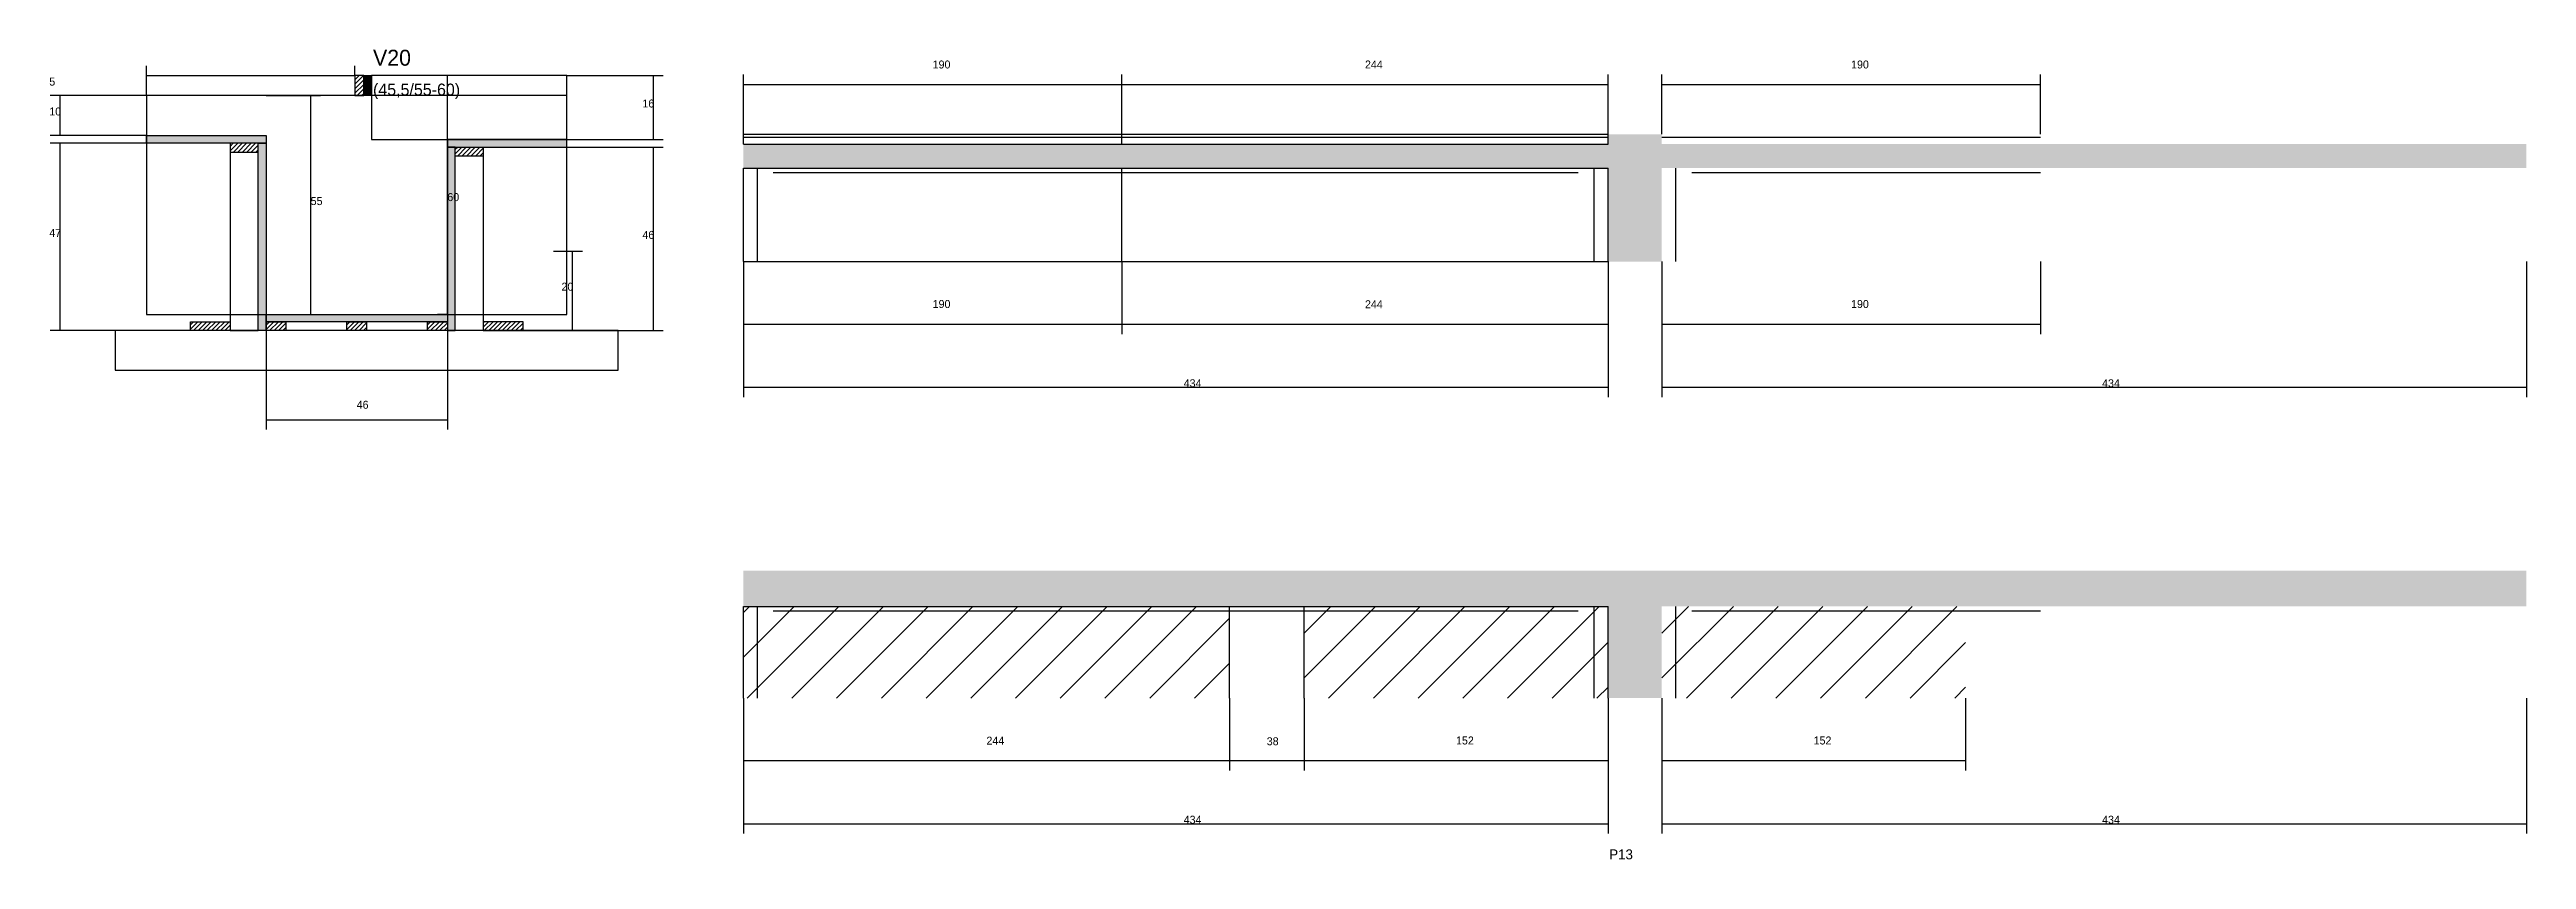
# Model space of a CAD drawing. Header units: metres. Extents: x -8184 to -5910, y 9392 to 9801.
# Drawn here: x -7153 to -5910, y 9392 to 9799 of the extents above; entities that cross this region are included whole.
import ezdxf

# ---------------------------------------------------------------- set-up
doc = ezdxf.new("R2010")
doc.units = ezdxf.units.M
for name, color, linetype in [('CONCRETO', 251, 'Continuous'), ('COTA', 241, 'Continuous'), ('Cota Seção (2x)', 4, 'Continuous'), ('Hachura', 253, 'Continuous'), ('Madeira', 126, 'Continuous'), ('NOMENCLATURA', 7, 'Continuous'), ('Painéis', 200, 'Continuous'), ('SARR_2.2x7', 40, 'Continuous'), ('SARR_EDITAR', 141, 'Continuous'), ('Texto Seção', 7, 'Continuous')]:
    doc.layers.add(name, color=color, linetype=linetype)

msp = doc.modelspace()

# ---------------------------------------------------------------- hatches: boundary and pattern name
at = {"layer": 'COTA'}
h = msp.add_hatch(dxfattribs=at)
h.set_pattern_fill('AR-CONC', scale=0.03)
h.paths.add_polyline_path([(-6371.2, 9692.6), (-6344.2, 9692.6), (-6344.2, 9692.6), (-6344.2, 9739.6), (-6344.2, 9739.6), (-5910.2, 9739.6), (-5910.2, 9739.6), (-5910.2, 9751.6), (-5910.2, 9751.6), (-6344.2, 9751.6), (-6344.2, 9751.6), (-6344.2, 9756.6), (-6344.2, 9756.6), (-6371.2, 9756.6), (-6371.2, 9756.6), (-6371.2, 9751.6), (-6371.2, 9751.6), (-6805.2, 9751.6), (-6805.2, 9751.6), (-6805.2, 9739.6), (-6805.2, 9739.6), (-6371.2, 9739.6), (-6371.2, 9739.6), (-6371.2, 9692.6)])
h = msp.add_hatch(dxfattribs=at)
h.set_pattern_fill('AR-CONC', scale=0.03)
h.paths.add_polyline_path([(-6371.2, 9473.4), (-6344.2, 9473.4), (-6344.2, 9519.4), (-5910.2, 9519.4), (-5910.2, 9537.4), (-6805.2, 9537.4), (-6805.2, 9519.4), (-6371.2, 9519.4)])
at = {"layer": 'Hachura'}
h = msp.add_hatch(dxfattribs=at)
h.set_pattern_fill('ANSI31', scale=0.5)
h.paths.add_polyline_path([(-6995.8, 9786), (-7000.2, 9786), (-7000.2, 9786), (-7000.2, 9776), (-7000.2, 9776), (-6995.8, 9776), (-6995.8, 9776), (-6995.8, 9786)])
h = msp.add_hatch(color=8, dxfattribs=at)
h.dxf.hatch_style = 1
h.paths.add_polyline_path([(-6995.8, 9786), (-6991.8, 9786), (-6991.8, 9786), (-6991.8, 9776), (-6991.8, 9776), (-6995.8, 9776), (-6995.8, 9776), (-6995.8, 9786)])
h = msp.add_hatch(color=8, dxfattribs=at)
h.dxf.hatch_style = 1
h.paths.add_polyline_path([(-7104.8, 9752), (-7104.8, 9756), (-7104.8, 9756), (-7044.8, 9756), (-7044.8, 9756), (-7044.8, 9752), (-7044.8, 9752), (-7104.8, 9752)])
h = msp.add_hatch(dxfattribs=at)
h.set_pattern_fill('ANSI31', scale=0.5)
h.paths.add_polyline_path([(-7062.8, 9752), (-7062.8, 9747.6), (-7062.8, 9747.6), (-7048.8, 9747.6), (-7048.8, 9747.6), (-7048.8, 9752), (-7048.8, 9752), (-7062.8, 9752)])
h = msp.add_hatch(color=8, dxfattribs=at)
h.dxf.hatch_style = 1
h.paths.add_polyline_path([(-7048.8, 9752), (-7044.8, 9752), (-7044.8, 9752), (-7044.8, 9658), (-7044.8, 9658), (-7048.8, 9658), (-7048.8, 9658), (-7048.8, 9752)])
h = msp.add_hatch(color=8, dxfattribs=at)
h.dxf.hatch_style = 1
h.paths.add_polyline_path([(-6893.8, 9750), (-6893.8, 9754), (-6893.8, 9754), (-6953.8, 9754), (-6953.8, 9754), (-6953.8, 9750), (-6953.8, 9750), (-6893.8, 9750)])
h = msp.add_hatch(color=8, dxfattribs=at)
h.dxf.hatch_style = 1
h.paths.add_polyline_path([(-6949.8, 9750), (-6953.8, 9750), (-6953.8, 9750), (-6953.8, 9658), (-6953.8, 9658), (-6949.8, 9658), (-6949.8, 9658), (-6949.8, 9750)])
h = msp.add_hatch(dxfattribs=at)
h.set_pattern_fill('ANSI31', scale=0.5)
h.paths.add_polyline_path([(-6935.8, 9750), (-6935.8, 9745.6), (-6935.8, 9745.6), (-6949.8, 9745.6), (-6949.8, 9745.6), (-6949.8, 9750), (-6949.8, 9750), (-6935.8, 9750)])
h = msp.add_hatch(dxfattribs=at)
h.set_pattern_fill('ANSI31', scale=0.5)
h.paths.add_polyline_path([(-7082.8, 9658), (-7082.8, 9662.4), (-7082.8, 9662.4), (-7062.8, 9662.4), (-7062.8, 9662.4), (-7062.8, 9658), (-7062.8, 9658), (-7082.8, 9658)])
h = msp.add_hatch(color=8, dxfattribs=at)
h.dxf.hatch_style = 1
h.paths.add_polyline_path([(-7044.8, 9662.4), (-7044.8, 9666), (-7044.8, 9666), (-6953.8, 9666), (-6953.8, 9666), (-6953.8, 9662.4), (-6953.8, 9662.4), (-7044.8, 9662.4)])
h = msp.add_hatch(dxfattribs=at)
h.set_pattern_fill('ANSI31', scale=0.5)
h.paths.add_polyline_path([(-7044.8, 9658), (-7044.8, 9662.4), (-7044.8, 9662.4), (-7034.8, 9662.4), (-7034.8, 9662.4), (-7034.8, 9658), (-7034.8, 9658), (-7044.8, 9658)])
h = msp.add_hatch(dxfattribs=at)
h.set_pattern_fill('ANSI31', scale=0.5)
h.paths.add_polyline_path([(-7004.3, 9658), (-7004.3, 9662.4), (-7004.3, 9662.4), (-6994.3, 9662.4), (-6994.3, 9662.4), (-6994.3, 9658), (-6994.3, 9658), (-7004.3, 9658)])
h = msp.add_hatch(dxfattribs=at)
h.set_pattern_fill('ANSI31', scale=0.5)
h.paths.add_polyline_path([(-6963.8, 9658), (-6963.8, 9662.4), (-6963.8, 9662.4), (-6953.8, 9662.4), (-6953.8, 9662.4), (-6953.8, 9658), (-6953.8, 9658), (-6963.8, 9658)])
h = msp.add_hatch(dxfattribs=at)
h.set_pattern_fill('ANSI31', scale=0.5)
h.paths.add_polyline_path([(-6915.8, 9658), (-6915.8, 9662.4), (-6915.8, 9662.4), (-6935.8, 9662.4), (-6935.8, 9662.4), (-6935.8, 9658), (-6935.8, 9658), (-6915.8, 9658)])
h = msp.add_hatch(dxfattribs=at)
h.set_pattern_fill('ANSI31', scale=5)
h.paths.add_polyline_path([(-6561.2, 9473.4), (-6561.2, 9519.4), (-6805.2, 9519.4), (-6805.2, 9473.4)])
h = msp.add_hatch(dxfattribs=at)
h.set_pattern_fill('ANSI31', scale=5)
h.paths.add_polyline_path([(-6371.2, 9473.4), (-6371.2, 9519.4), (-6523.7, 9519.4), (-6523.7, 9473.4)])
h = msp.add_hatch(dxfattribs=at)
h.set_pattern_fill('ANSI31', scale=5)
h.paths.add_polyline_path([(-6191.7, 9473.4), (-6191.7, 9519.4), (-6344.2, 9519.4), (-6344.2, 9473.4)])

# ---------------------------------------------------------------- linework, layer by layer
at = {"layer": 'CONCRETO'}
for points in [[(-6893.8, 9754), (-6893.8, 9786), (-6991.8, 9786)], [(-6991.1, 9776), (-7104.8, 9776), (-7104.8, 9756), (-7044.8, 9756), (-7044.8, 9666), (-6953.8, 9666), (-6953.8, 9754), (-6893.8, 9754)]]:
    msp.add_lwpolyline(points, dxfattribs=at)
for points in [[(-6991.8, 9754), (-6893.8, 9754), (-6893.8, 9786), (-6991.8, 9786)], [(-7104.8, 9666), (-6893.8, 9666), (-6893.8, 9776), (-7104.8, 9776)]]:
    msp.add_lwpolyline(points, close=True, dxfattribs=at)
at = {"layer": 'COTA'}
for p, q in [((-7104.8, 9776), (-7104.8, 9791)), ((-7104.8, 9786), (-7000.2, 9786)), ((-7000.2, 9786), (-7000.2, 9791)), ((-6893.8, 9786), (-6845.4, 9786)), ((-6850.4, 9754), (-6850.4, 9786)), ((-6805.2, 9756.6), (-6805.2, 9786.5)), ((-6615.2, 9756.6), (-6615.2, 9786.5)), ((-6615.2, 9756.6), (-6615.2, 9786.5)), ((-6371.2, 9756.6), (-6371.2, 9786.5)), ((-6344.2, 9756.6), (-6344.2, 9786.5)), ((-6154.2, 9756.6), (-6154.2, 9786.5)), ((-7104.8, 9776), (-7153.1, 9776)), ((-7148.1, 9756), (-7148.1, 9776)), ((-6805.2, 9781.5), (-6615.2, 9781.5)), ((-6615.2, 9781.5), (-6371.2, 9781.5)), ((-6344.2, 9781.5), (-6154.2, 9781.5)), ((-7104.8, 9756), (-7153.1, 9756)), ((-7104.8, 9752), (-7153.1, 9752)), ((-7148.1, 9658), (-7148.1, 9752)), ((-6893.8, 9754), (-6845.4, 9754)), ((-6893.8, 9750), (-6845.4, 9750)), ((-6850.4, 9658), (-6850.4, 9750)), ((-6900.5, 9697.9), (-6886, 9697.9)), ((-6891, 9658), (-6891, 9697.9)), ((-6805.2, 9692.6), (-6805.2, 9656.2)), ((-6805.2, 9692.6), (-6805.2, 9624.5)), ((-6615.2, 9692.6), (-6615.2, 9656.2)), ((-6615.2, 9692.6), (-6615.2, 9656.2)), ((-6371.2, 9692.6), (-6371.2, 9656.2)), ((-6371.2, 9692.6), (-6371.2, 9624.5)), ((-6344.2, 9692.6), (-6344.2, 9656.2)), ((-6344.2, 9692.6), (-6344.2, 9624.5)), ((-6154.2, 9692.6), (-6154.2, 9656.2)), ((-5910.2, 9692.6), (-5910.2, 9624.5)), ((-6805.2, 9661.2), (-6615.2, 9661.2)), ((-6615.2, 9661.2), (-6371.2, 9661.2)), ((-6344.2, 9661.2), (-6154.2, 9661.2)), ((-7082.8, 9658), (-7153.1, 9658)), ((-7044.8, 9658), (-7044.8, 9608.2)), ((-6953.8, 9658), (-6953.8, 9608.2)), ((-6915.8, 9658), (-6886, 9658)), ((-6915.8, 9658), (-6845.4, 9658)), ((-6805.2, 9629.5), (-6371.2, 9629.5)), ((-6344.2, 9629.5), (-5910.2, 9629.5)), ((-7044.8, 9613.2), (-6953.8, 9613.2)), ((-6805.2, 9473.4), (-6805.2, 9437)), ((-6805.2, 9473.4), (-6805.2, 9405.3)), ((-6561.2, 9473.4), (-6561.2, 9437)), ((-6561.2, 9473.4), (-6561.2, 9437)), ((-6523.7, 9473.4), (-6523.7, 9437)), ((-6523.7, 9473.4), (-6523.7, 9437)), ((-6371.2, 9473.4), (-6371.2, 9437)), ((-6371.2, 9473.4), (-6371.2, 9405.3)), ((-6344.2, 9473.4), (-6344.2, 9437)), ((-6344.2, 9473.4), (-6344.2, 9405.3)), ((-6191.7, 9473.4), (-6191.7, 9437)), ((-5910.2, 9473.4), (-5910.2, 9405.3)), ((-6805.2, 9442), (-6561.2, 9442)), ((-6561.2, 9442), (-6523.7, 9442)), ((-6523.7, 9442), (-6371.2, 9442)), ((-6344.2, 9442), (-6191.7, 9442)), ((-6805.2, 9410.3), (-6371.2, 9410.3)), ((-6344.2, 9410.3), (-5910.2, 9410.3))]:
    msp.add_line(p, q, dxfattribs=at)
at = {"layer": 'Cota Seção (2x)'}
for p, q in [((-6953.5, 9786), (-6958.8, 9786)), ((-6953.8, 9666), (-6953.8, 9786)), ((-7044.8, 9776), (-7017.4, 9776)), ((-7022.4, 9666), (-7022.4, 9776)), ((-7044.8, 9666), (-7017.4, 9666)), ((-6953.5, 9666), (-6958.8, 9666))]:
    msp.add_line(p, q, dxfattribs=at)
at = {"layer": 'Madeira'}
for points in [[(-6995.8, 9786), (-7000.2, 9786), (-7000.2, 9776), (-6995.8, 9776)], [(-7062.8, 9752), (-7062.8, 9747.6), (-7048.8, 9747.6), (-7048.8, 9752)], [(-7062.8, 9658), (-7048.8, 9658), (-7048.8, 9752), (-7062.8, 9752)], [(-6935.8, 9750), (-6935.8, 9745.6), (-6949.8, 9745.6), (-6949.8, 9750)], [(-6935.8, 9658), (-6949.8, 9658), (-6949.8, 9750), (-6935.8, 9750)], [(-7082.8, 9658), (-7082.8, 9662.4), (-7062.8, 9662.4), (-7062.8, 9658)], [(-7044.8, 9658), (-7044.8, 9662.4), (-7034.8, 9662.4), (-7034.8, 9658)], [(-7004.3, 9658), (-7004.3, 9662.4), (-6994.3, 9662.4), (-6994.3, 9658)], [(-6963.8, 9658), (-6963.8, 9662.4), (-6953.8, 9662.4), (-6953.8, 9658)], [(-6915.8, 9658), (-6915.8, 9662.4), (-6935.8, 9662.4), (-6935.8, 9658)], [(-7120.6, 9638), (-6868, 9638), (-6868, 9658), (-7120.6, 9658)]]:
    msp.add_lwpolyline(points, close=True, dxfattribs=at)
at = {"layer": 'Painéis'}
for p, q in [((-7104.8, 9756), (-7044.8, 9756)), ((-6953.8, 9754), (-6893.8, 9754)), ((-6805.2, 9756.6), (-6371.2, 9756.6)), ((-6805.2, 9751.6), (-6805.2, 9756.6)), ((-6805.2, 9751.6), (-6371.2, 9751.6)), ((-6615.2, 9751.6), (-6615.2, 9756.6)), ((-6371.2, 9751.6), (-6371.2, 9756.6)), ((-6805.2, 9739.6), (-6371.2, 9739.6)), ((-6805.2, 9692.6), (-6805.2, 9739.6)), ((-6615.2, 9692.6), (-6615.2, 9739.6)), ((-6371.2, 9692.6), (-6371.2, 9739.6)), ((-6805.2, 9692.6), (-6371.2, 9692.6)), ((-7044.8, 9666), (-6953.8, 9666)), ((-6805.2, 9519.4), (-6371.2, 9519.4)), ((-6805.2, 9473.4), (-6805.2, 9519.4)), ((-6561.2, 9473.4), (-6561.2, 9519.4)), ((-6523.7, 9473.4), (-6523.7, 9519.4)), ((-6371.2, 9473.4), (-6371.2, 9519.4))]:
    msp.add_line(p, q, dxfattribs=at)
for points in [[(-6995.8, 9786), (-6991.8, 9786), (-6991.8, 9776), (-6995.8, 9776)], [(-7104.8, 9752), (-7104.8, 9756), (-7044.8, 9756), (-7044.8, 9752)], [(-7048.8, 9752), (-7044.8, 9752), (-7044.8, 9658), (-7048.8, 9658)], [(-6893.8, 9750), (-6893.8, 9754), (-6953.8, 9754), (-6953.8, 9750)], [(-6949.8, 9750), (-6953.8, 9750), (-6953.8, 9658), (-6949.8, 9658)], [(-7044.8, 9662.4), (-7044.8, 9666), (-6953.8, 9666), (-6953.8, 9662.4)]]:
    msp.add_lwpolyline(points, close=True, dxfattribs=at)
at = {"layer": 'SARR_2.2x7'}
for p, q in [((-6798.2, 9692.6), (-6798.2, 9739.6)), ((-6790.2, 9737.4), (-6615.2, 9737.4)), ((-6615.2, 9737.4), (-6386.2, 9737.4)), ((-6378.2, 9692.6), (-6378.2, 9739.6)), ((-6337.2, 9692.6), (-6337.2, 9739.6)), ((-6329.2, 9737.4), (-6154.2, 9737.4)), ((-6798.2, 9473.4), (-6798.2, 9519.4)), ((-6790.2, 9517.2), (-6561.2, 9517.2)), ((-6561.2, 9517.2), (-6386.2, 9517.2)), ((-6378.2, 9473.4), (-6378.2, 9519.4)), ((-6337.2, 9473.4), (-6337.2, 9519.4)), ((-6329.2, 9517.2), (-6154.2, 9517.2))]:
    msp.add_line(p, q, dxfattribs=at)
at = {"layer": 'SARR_EDITAR'}
for p, q in [((-6805.2, 9755.1), (-6615.2, 9755.1)), ((-6615.2, 9755.1), (-6371.2, 9755.1)), ((-6344.2, 9755.1), (-6154.2, 9755.1))]:
    msp.add_line(p, q, dxfattribs=at)

# ---------------------------------------------------------------- texts
at = {"layer": 'COTA'}
for s, p in [('5', (-7153.6, 9781)), ('190', (-6710.2, 9789.6)), ('244', (-6493.2, 9789.6)), ('190', (-6249.2, 9789.6)), ('16', (-6855.9, 9770)), ('10', (-7153.6, 9766)), ('47', (-7153.6, 9705)), ('46', (-6855.9, 9704)), ('20', (-6896.5, 9678)), ('190', (-6710.2, 9669.3)), ('244', (-6493.2, 9669.2)), ('190', (-6249.2, 9669.3)), ('434', (-6584.2, 9629.5)), ('434', (-6123.2, 9629.5)), ('46', (-6999.3, 9618.7)), ('244', (-6683.2, 9450)), ('38', (-6542.5, 9449.7)), ('152', (-6447.5, 9450.1)), ('152', (-6268, 9450.1)), ('434', (-6584.2, 9410.3)), ('434', (-6123.2, 9410.3))]:
    msp.add_text(s, height=4, dxfattribs=at).set_placement(p)
at = {"layer": 'Cota Seção (2x)'}
for s, p in [('55', (-7022.4, 9721)), ('60', (-6953.8, 9723))]:
    msp.add_text(s, height=4, dxfattribs=at).set_placement(p)
at = {"layer": 'NOMENCLATURA'}
msp.add_text('P13', height=5, dxfattribs=at).set_placement((-6370.6, 9392.4))
at = {"layer": 'Texto Seção'}
for s, height, p in [('V20', 8, (-6991.1, 9791)), ('(45,5/55-60)', 6, (-6991.1, 9776))]:
    msp.add_text(s, height=height, dxfattribs=at).set_placement(p)

doc.saveas('drawing.dxf')
